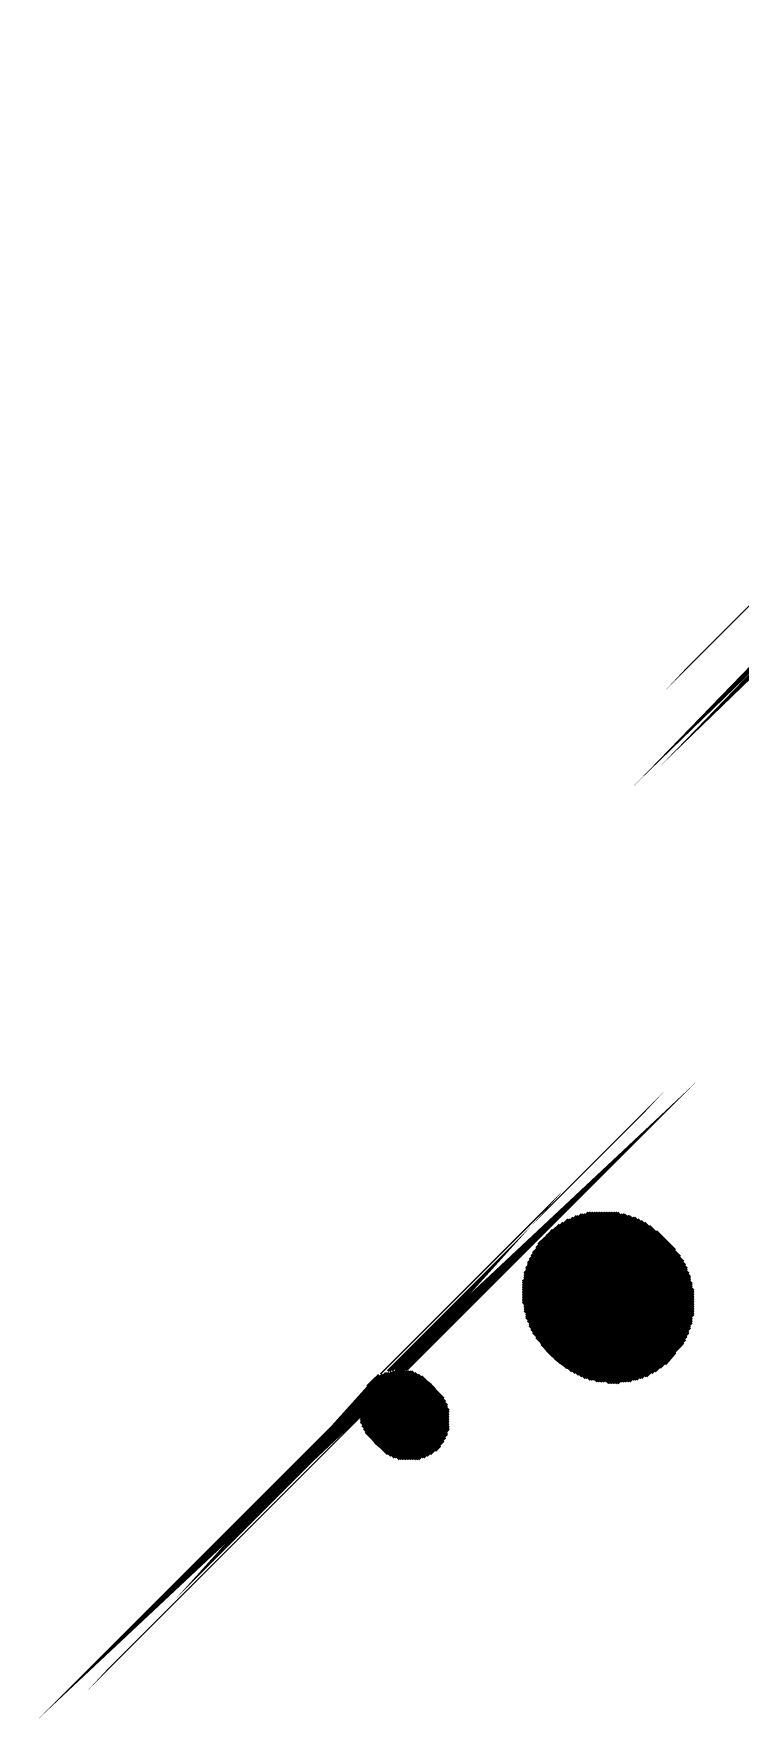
# Model space of a CAD drawing. Extents: x 489 to 720, y 1028 to 1176.
# Drawn here: x 662.943 to 663.418, y 1149.986 to 1151.123 of the extents above; entities that cross this region are included whole.
import ezdxf

# ---------------------------------------------------------------- set-up
doc = ezdxf.new("R2010")
doc.units = 0
doc.header["$MEASUREMENT"] = 0
doc.layers.add('M2802', color=7, linetype='Continuous')

msp = doc.modelspace()

# ---------------------------------------------------------------- linework, layer by layer
at = {"layer": 'M2802', "color": 92, "linetype": 'Continuous', "ltscale": 0.04545454545454546, "const_width": 0.01}
for points in [[(663.558827763033, 1150.847179750677), (663.5974641266695, 1150.885816114313), (663.558827763033, 1150.847179750677), (663.5974641266695, 1150.885816114313), (663.558827763033, 1150.847179750677), (663.5963277630331, 1150.885816114313), (663.5576913993966, 1150.848316114313), (663.5963277630331, 1150.88695247795), (663.5576913993966, 1150.848316114313), (663.5951913993966, 1150.88695247795), (663.5576913993966, 1150.84945247795), (663.5951913993966, 1150.88695247795), (663.5565550357603, 1150.84945247795), (663.5951913993966, 1150.888088841586)], [(663.6020095812148, 1150.878997932495), (663.5645095812149, 1150.841497932495), (663.6020095812148, 1150.880134296131), (663.5645095812149, 1150.842634296132), (663.6020095812148, 1150.880134296131), (663.5633732175785, 1150.842634296132), (663.6020095812148, 1150.881270659768), (663.5633732175785, 1150.842634296132), (663.6008732175784, 1150.881270659768), (663.5622368539422, 1150.843770659768), (663.6008732175784, 1150.882407023404), (663.5622368539422, 1150.843770659768), (663.6008732175784, 1150.882407023404)], [(663.5872368539422, 1150.839225205222), (663.605418672124, 1150.857407023404), (663.5872368539422, 1150.838088841586)], [(663.5701913993967, 1150.890361568859), (663.5542823084876, 1150.87445247795), (663.5690550357602, 1150.890361568859), (663.5542823084876, 1150.875588841586)], [(663.5701913993967, 1150.839225205222), (663.605418672124, 1150.87445247795), (663.5701913993967, 1150.839225205222), (663.605418672124, 1150.87445247795), (663.5690550357602, 1150.839225205222), (663.6042823084875, 1150.875588841586), (663.5690550357602, 1150.839225205222)], [(663.6065550357604, 1150.871043387041), (663.5724641266694, 1150.838088841586), (663.605418672124, 1150.872179750677), (663.5724641266694, 1150.838088841586)], [(663.183827763033, 1150.219907023404), (663.1656459448512, 1150.201725205222), (663.183827763033, 1150.218770659768)], [(663.1826913993967, 1150.218770659768), (663.1667823084877, 1150.202861568859), (663.1815550357603, 1150.218770659768), (663.1667823084877, 1150.203997932495)], [(663.1792823084876, 1150.217634296132), (663.167918672124, 1150.206270659768), (663.1781459448512, 1150.217634296132)], [(663.2747368539422, 1150.265361568859), (663.3361004903059, 1150.326725205222)], [(663.2747368539422, 1150.266497932495), (663.3361004903059, 1150.326725205222)], [(663.2747368539422, 1150.266497932495), (663.3361004903059, 1150.326725205222)], [(663.2747368539422, 1150.266497932495), (663.3349641266694, 1150.326725205222)], [(663.2747368539422, 1150.267634296132), (663.3349641266694, 1150.326725205222)], [(663.2747368539422, 1150.267634296132), (663.3349641266694, 1150.326725205222)], [(663.2747368539422, 1150.267634296132), (663.333827763033, 1150.326725205222)], [(663.2747368539422, 1150.268770659768), (663.333827763033, 1150.326725205222)], [(663.2747368539422, 1150.268770659768), (663.3326913993967, 1150.326725205222)], [(663.2747368539422, 1150.268770659768), (663.3326913993967, 1150.326725205222)], [(663.2747368539422, 1150.269907023404), (663.3326913993967, 1150.326725205222)], [(663.2747368539422, 1150.269907023404), (663.3315550357603, 1150.326725205222)], [(663.2747368539422, 1150.269907023404), (663.3315550357603, 1150.326725205222)], [(663.2747368539422, 1150.27104338704), (663.3315550357603, 1150.326725205222)], [(663.2747368539422, 1150.27104338704), (663.3304186721239, 1150.326725205222)], [(663.2747368539422, 1150.272179750677), (663.3304186721239, 1150.326725205222)], [(663.2747368539422, 1150.272179750677), (663.3292823084874, 1150.326725205222)], [(663.2747368539422, 1150.272179750677), (663.3292823084874, 1150.326725205222)], [(663.2747368539422, 1150.273316114313), (663.3292823084874, 1150.326725205222)], [(663.2747368539422, 1150.273316114313), (663.3281459448513, 1150.326725205222)], [(663.2747368539422, 1150.27445247795), (663.3281459448513, 1150.326725205222)], [(663.2747368539422, 1150.27445247795), (663.3270095812148, 1150.326725205222)], [(663.2747368539422, 1150.27445247795), (663.3270095812148, 1150.326725205222)], [(663.2747368539422, 1150.275588841586), (663.3270095812148, 1150.326725205222)], [(663.2747368539422, 1150.275588841586), (663.3258732175785, 1150.326725205222)], [(663.2747368539422, 1150.276725205222), (663.3258732175785, 1150.326725205222)], [(663.2747368539422, 1150.276725205222), (663.3247368539421, 1150.326725205222)], [(663.2747368539422, 1150.276725205222), (663.3247368539421, 1150.326725205222)], [(663.2747368539422, 1150.277861568859), (663.3247368539421, 1150.326725205222)], [(663.2747368539422, 1150.277861568859), (663.3236004903057, 1150.326725205222)], [(663.2747368539422, 1150.278997932495), (663.3236004903057, 1150.326725205222)], [(663.2747368539422, 1150.278997932495), (663.3224641266694, 1150.326725205222)], [(663.2747368539422, 1150.280134296132), (663.3224641266694, 1150.326725205222)], [(663.2758732175785, 1150.26195247795), (663.3395095812148, 1150.326725205222)], [(663.2758732175785, 1150.263088841586), (663.3395095812148, 1150.326725205222)], [(663.2758732175785, 1150.263088841586), (663.3383732175785, 1150.326725205222)], [(663.2758732175785, 1150.263088841586), (663.3383732175785, 1150.326725205222)], [(663.2758732175785, 1150.264225205222), (663.3383732175785, 1150.326725205222)], [(663.2758732175785, 1150.264225205222), (663.3372368539422, 1150.326725205222)], [(663.2758732175785, 1150.264225205222), (663.3372368539422, 1150.326725205222)], [(663.2758732175785, 1150.265361568859), (663.3372368539422, 1150.326725205222)], [(663.2758732175785, 1150.280134296132), (663.321327763033, 1150.326725205222)], [(663.2758732175785, 1150.281270659768), (663.321327763033, 1150.326725205222)], [(663.2758732175785, 1150.281270659768), (663.3201913993968, 1150.326725205222)], [(663.2758732175785, 1150.281270659768), (663.3201913993968, 1150.326725205222)], [(663.2758732175785, 1150.282407023404), (663.3190550357604, 1150.326725205222)], [(663.2758732175785, 1150.282407023404), (663.3190550357604, 1150.326725205222)], [(663.2758732175785, 1150.259679750677), (663.3429186721239, 1150.325588841586)], [(663.2758732175785, 1150.259679750677), (663.3417823084876, 1150.325588841586)], [(663.2758732175785, 1150.260816114313), (663.3417823084876, 1150.325588841586)], [(663.2758732175785, 1150.260816114313), (663.3417823084876, 1150.325588841586)], [(663.2758732175785, 1150.260816114313), (663.3406459448512, 1150.325588841586)], [(663.2758732175785, 1150.26195247795), (663.3406459448512, 1150.325588841586)], [(663.2758732175785, 1150.26195247795), (663.3406459448512, 1150.325588841586)], [(663.2758732175785, 1150.26195247795), (663.3395095812148, 1150.325588841586)], [(663.2758732175785, 1150.283543387041), (663.3190550357604, 1150.325588841586)], [(663.2758732175785, 1150.283543387041), (663.3179186721239, 1150.325588841586)], [(663.2758732175785, 1150.284679750677), (663.3179186721239, 1150.325588841586)], [(663.2758732175785, 1150.284679750677), (663.3167823084876, 1150.325588841586)], [(663.2758732175785, 1150.285816114313), (663.3167823084876, 1150.325588841586)], [(663.2770095812149, 1150.257407023404), (663.3440550357603, 1150.325588841586)], [(663.2770095812149, 1150.257407023404), (663.3440550357603, 1150.325588841586)], [(663.2770095812149, 1150.258543387041), (663.3440550357603, 1150.325588841586)], [(663.2770095812149, 1150.258543387041), (663.3429186721239, 1150.325588841586)], [(663.2770095812149, 1150.258543387041), (663.3429186721239, 1150.325588841586)], [(663.2770095812149, 1150.259679750677), (663.3429186721239, 1150.325588841586)], [(663.2770095812149, 1150.285816114313), (663.3156459448512, 1150.325588841586)], [(663.2770095812149, 1150.28695247795), (663.3145095812148, 1150.325588841586)], [(663.2770095812149, 1150.288088841586), (663.3145095812148, 1150.325588841586)], [(663.2770095812149, 1150.255134296131), (663.346327763033, 1150.32445247795)], [(663.2770095812149, 1150.256270659768), (663.346327763033, 1150.32445247795)], [(663.2770095812149, 1150.256270659768), (663.346327763033, 1150.32445247795)], [(663.2770095812149, 1150.256270659768), (663.3451913993968, 1150.32445247795)], [(663.2770095812149, 1150.256270659768), (663.3451913993968, 1150.32445247795)], [(663.2770095812149, 1150.257407023404), (663.3451913993968, 1150.32445247795)], [(663.2770095812149, 1150.288088841586), (663.3133732175785, 1150.32445247795)], [(663.2770095812149, 1150.289225205222), (663.3133732175785, 1150.32445247795)], [(663.2770095812149, 1150.289225205222), (663.3122368539421, 1150.32445247795)], [(663.2781459448512, 1150.253997932495), (663.3474641266694, 1150.32445247795)], [(663.2781459448512, 1150.253997932495), (663.3474641266694, 1150.32445247795)], [(663.2781459448512, 1150.255134296131), (663.3474641266694, 1150.32445247795)], [(663.2781459448512, 1150.255134296131), (663.346327763033, 1150.32445247795)], [(663.2781459448512, 1150.290361568859), (663.3122368539421, 1150.32445247795)], [(663.2781459448512, 1150.290361568859), (663.3111004903058, 1150.32445247795)], [(663.2781459448512, 1150.252861568859), (663.3497368539421, 1150.323316114313)], [(663.2781459448512, 1150.252861568859), (663.3486004903058, 1150.323316114313)], [(663.2781459448512, 1150.252861568859), (663.3486004903058, 1150.323316114313)], [(663.2781459448512, 1150.253997932495), (663.3486004903058, 1150.323316114313)], [(663.2781459448512, 1150.253997932495), (663.3486004903058, 1150.323316114313)], [(663.2781459448512, 1150.291497932495), (663.3099641266695, 1150.323316114313)], [(663.2781459448512, 1150.292634296132), (663.3099641266695, 1150.323316114313)], [(663.2792823084875, 1150.251725205223), (663.3508732175785, 1150.323316114313)], [(663.2792823084875, 1150.251725205223), (663.3508732175785, 1150.323316114313)], [(663.2792823084875, 1150.251725205223), (663.3497368539421, 1150.323316114313)], [(663.2792823084875, 1150.251725205223), (663.3497368539421, 1150.323316114313)], [(663.2792823084875, 1150.292634296132), (663.308827763033, 1150.323316114313)], [(663.2792823084875, 1150.293770659768), (663.308827763033, 1150.323316114313)], [(663.2792823084875, 1150.24945247795), (663.3520095812149, 1150.322179750677)], [(663.2792823084875, 1150.250588841586), (663.3520095812149, 1150.322179750677)], [(663.2792823084875, 1150.250588841586), (663.3520095812149, 1150.322179750677)], [(663.2792823084875, 1150.250588841586), (663.3508732175785, 1150.322179750677)], [(663.2792823084875, 1150.250588841586), (663.3508732175785, 1150.322179750677)], [(663.2792823084875, 1150.294907023404), (663.3076913993966, 1150.322179750677)], [(663.2792823084875, 1150.294907023404), (663.3065550357603, 1150.322179750677)], [(663.2804186721239, 1150.248316114313), (663.3531459448512, 1150.322179750677)], [(663.2804186721239, 1150.24945247795), (663.3531459448512, 1150.322179750677)], [(663.2804186721239, 1150.24945247795), (663.3520095812149, 1150.322179750677)], [(663.2804186721239, 1150.296043387041), (663.3054186721239, 1150.322179750677)], [(663.2804186721239, 1150.247179750677), (663.3542823084877, 1150.321043387041)], [(663.2804186721239, 1150.248316114313), (663.3542823084877, 1150.321043387041)], [(663.2804186721239, 1150.248316114313), (663.3531459448512, 1150.321043387041)], [(663.2804186721239, 1150.248316114313), (663.3531459448512, 1150.321043387041)], [(663.2804186721239, 1150.297179750677), (663.3054186721239, 1150.321043387041)], [(663.2815550357603, 1150.246043387041), (663.3554186721238, 1150.321043387041)], [(663.2815550357603, 1150.247179750677), (663.3554186721238, 1150.321043387041)], [(663.2815550357603, 1150.247179750677), (663.3554186721238, 1150.321043387041)], [(663.2815550357603, 1150.247179750677), (663.3542823084877, 1150.321043387041)], [(663.2815550357603, 1150.298316114313), (663.3042823084875, 1150.321043387041)], [(663.2815550357603, 1150.244907023404), (663.3565550357603, 1150.319907023404)], [(663.2815550357603, 1150.246043387041), (663.3565550357603, 1150.319907023404)], [(663.2815550357603, 1150.246043387041), (663.3565550357603, 1150.319907023404)], [(663.2815550357603, 1150.246043387041), (663.3554186721238, 1150.319907023404)], [(663.2815550357603, 1150.298316114313), (663.3031459448513, 1150.319907023404)], [(663.2815550357603, 1150.29945247795), (663.3020095812149, 1150.319907023404)], [(663.2826913993966, 1150.244907023404), (663.3576913993967, 1150.319907023404), (663.2826913993966, 1150.244907023404), (663.3565550357603, 1150.319907023404)], [(663.2838277630331, 1150.242634296131), (663.3599641266694, 1150.317634296131), (663.2838277630331, 1150.242634296131), (663.358827763033, 1150.318770659768), (663.2838277630331, 1150.242634296131), (663.358827763033, 1150.318770659768), (663.2826913993966, 1150.243770659768), (663.3576913993967, 1150.318770659768), (663.2826913993966, 1150.243770659768), (663.3576913993967, 1150.318770659768)], [(663.2826913993966, 1150.300588841586), (663.3008732175786, 1150.318770659768)], [(663.2838277630331, 1150.301725205223), (663.2997368539421, 1150.318770659768)], [(663.2849641266695, 1150.241497932495), (663.3611004903058, 1150.317634296131), (663.2849641266695, 1150.241497932495), (663.3599641266694, 1150.317634296131), (663.2838277630331, 1150.241497932495)], [(663.2838277630331, 1150.302861568859), (663.2986004903057, 1150.317634296131)], [(663.3622368539421, 1150.315361568859), (663.2861004903058, 1150.239225205222), (663.3622368539421, 1150.316497932495), (663.2861004903058, 1150.240361568859), (663.3622368539421, 1150.316497932495), (663.2849641266695, 1150.240361568859), (663.3611004903058, 1150.316497932495), (663.2849641266695, 1150.240361568859)], [(663.2849641266695, 1150.305134296131), (663.2974641266694, 1150.316497932495)], [(663.2872368539421, 1150.238088841586), (663.3645095812147, 1150.314225205222), (663.2872368539421, 1150.238088841586), (663.3633732175784, 1150.315361568859), (663.2872368539421, 1150.238088841586), (663.3633732175784, 1150.315361568859), (663.2861004903058, 1150.239225205222), (663.3633732175784, 1150.315361568859)], [(663.2872368539421, 1150.306270659768), (663.2951913993966, 1150.315361568859)], [(663.2872368539421, 1150.23695247795), (663.3645095812147, 1150.314225205222), (663.2883732175784, 1150.23695247795), (663.3656459448512, 1150.313088841586), (663.2883732175784, 1150.23695247795), (663.3656459448512, 1150.314225205222)], [(663.2895095812148, 1150.235816114313), (663.3667823084876, 1150.313088841586), (663.2895095812148, 1150.235816114313), (663.3656459448512, 1150.313088841586), (663.2883732175784, 1150.235816114313)], [(663.2895095812148, 1150.234679750677), (663.3667823084876, 1150.31195247795), (663.2895095812148, 1150.234679750677), (663.3667823084876, 1150.31195247795)], [(663.2906459448512, 1150.234679750677), (663.367918672124, 1150.31195247795)], [(663.2906459448512, 1150.310816114313), (663.2917823084875, 1150.31195247795)], [(663.2906459448512, 1150.233543387041), (663.367918672124, 1150.310816114313), (663.2906459448512, 1150.233543387041), (663.367918672124, 1150.310816114313)], [(663.292918672124, 1150.232407023404), (663.3690550357603, 1150.309679750677), (663.2917823084875, 1150.232407023404), (663.3690550357603, 1150.309679750677), (663.2917823084875, 1150.233543387041), (663.3690550357603, 1150.310816114313), (663.2917823084875, 1150.233543387041)], [(663.3701913993967, 1150.309679750677), (663.292918672124, 1150.232407023404), (663.3701913993967, 1150.308543387041), (663.292918672124, 1150.231270659768), (663.3701913993967, 1150.308543387041), (663.2940550357604, 1150.231270659768), (663.3713277630329, 1150.307407023404), (663.2940550357604, 1150.231270659768), (663.3713277630329, 1150.308543387041)], [(663.2951913993966, 1150.230134296131), (663.3713277630329, 1150.307407023404), (663.2951913993966, 1150.230134296131), (663.3724641266693, 1150.306270659768), (663.2951913993966, 1150.230134296131), (663.3713277630329, 1150.306270659768)], [(663.3736004903058, 1150.305134296131), (663.296327763033, 1150.228997932495), (663.3724641266693, 1150.305134296131), (663.296327763033, 1150.228997932495), (663.3724641266693, 1150.306270659768), (663.296327763033, 1150.228997932495)], [(663.2974641266694, 1150.227861568859), (663.3736004903058, 1150.305134296131), (663.2974641266694, 1150.228997932495)], [(663.3736004903058, 1150.303997932495), (663.2974641266694, 1150.227861568859), (663.3736004903058, 1150.303997932495), (663.2986004903057, 1150.227861568859), (663.3747368539421, 1150.302861568859), (663.2986004903057, 1150.227861568859), (663.3747368539421, 1150.303997932495)], [(663.2997368539421, 1150.226725205222), (663.3747368539421, 1150.302861568859)], [(663.3758732175785, 1150.301725205223), (663.2997368539421, 1150.226725205222), (663.3747368539421, 1150.301725205223)], [(663.3008732175786, 1150.226725205222), (663.3758732175785, 1150.301725205223)], [(663.3008732175786, 1150.225588841586), (663.3758732175785, 1150.300588841586), (663.3008732175786, 1150.225588841586), (663.3758732175785, 1150.300588841586), (663.3020095812149, 1150.225588841586), (663.3770095812149, 1150.29945247795), (663.3020095812149, 1150.225588841586), (663.3770095812149, 1150.300588841586)], [(663.3031459448513, 1150.22445247795), (663.3770095812149, 1150.298316114313), (663.3031459448513, 1150.22445247795), (663.3770095812149, 1150.29945247795)], [(663.3054186721239, 1150.223316114313), (663.3781459448512, 1150.297179750677), (663.3042823084875, 1150.22445247795), (663.3781459448512, 1150.297179750677), (663.3042823084875, 1150.22445247795), (663.3781459448512, 1150.298316114313)], [(663.3781459448512, 1150.296043387041), (663.3054186721239, 1150.223316114313), (663.3781459448512, 1150.296043387041), (663.3065550357603, 1150.223316114313), (663.3792823084876, 1150.294907023404), (663.3065550357603, 1150.223316114313), (663.3792823084876, 1150.296043387041)], [(663.3076913993966, 1150.222179750677), (663.3792823084876, 1150.294907023404), (663.3076913993966, 1150.223316114313)], [(663.308827763033, 1150.222179750677), (663.3804186721238, 1150.292634296132), (663.308827763033, 1150.222179750677), (663.3792823084876, 1150.293770659768), (663.3076913993966, 1150.222179750677), (663.3792823084876, 1150.293770659768)], [(663.3099641266695, 1150.222179750677), (663.3804186721238, 1150.292634296132)], [(663.3099641266695, 1150.22104338704), (663.3804186721238, 1150.291497932495)], [(663.3815550357602, 1150.290361568859), (663.3122368539421, 1150.22104338704), (663.3804186721238, 1150.290361568859), (663.3111004903058, 1150.22104338704), (663.3804186721238, 1150.291497932495), (663.3111004903058, 1150.22104338704)], [(663.3133732175785, 1150.22104338704), (663.3815550357602, 1150.289225205222), (663.3122368539421, 1150.22104338704), (663.3815550357602, 1150.289225205222)], [(663.3133732175785, 1150.219907023404), (663.3815550357602, 1150.288088841586)], [(663.3145095812148, 1150.219907023404), (663.3815550357602, 1150.288088841586)], [(663.3156459448512, 1150.219907023404), (663.3815550357602, 1150.28695247795), (663.3145095812148, 1150.219907023404), (663.3815550357602, 1150.28695247795)], [(663.3167823084876, 1150.219907023404), (663.3826913993967, 1150.285816114313), (663.3156459448512, 1150.219907023404), (663.3826913993967, 1150.285816114313)], [(663.3179186721239, 1150.219907023404), (663.3826913993967, 1150.284679750677), (663.3167823084876, 1150.219907023404), (663.3826913993967, 1150.284679750677)], [(663.3190550357604, 1150.218770659768), (663.3826913993967, 1150.282407023404), (663.3190550357604, 1150.218770659768), (663.3826913993967, 1150.283543387041), (663.3179186721239, 1150.218770659768), (663.3826913993967, 1150.283543387041)], [(663.3826913993967, 1150.281270659768), (663.3201913993968, 1150.218770659768), (663.3826913993967, 1150.282407023404), (663.3201913993968, 1150.218770659768)], [(663.321327763033, 1150.218770659768), (663.3838277630331, 1150.281270659768)], [(663.3224641266694, 1150.218770659768), (663.3838277630331, 1150.280134296132), (663.321327763033, 1150.218770659768), (663.3838277630331, 1150.280134296132)], [(663.3236004903057, 1150.218770659768), (663.3838277630331, 1150.278997932495), (663.3224641266694, 1150.218770659768), (663.3838277630331, 1150.278997932495)], [(663.3247368539421, 1150.218770659768), (663.3838277630331, 1150.277861568859), (663.3236004903057, 1150.218770659768), (663.3838277630331, 1150.277861568859)], [(663.3838277630331, 1150.275588841586), (663.3258732175785, 1150.217634296132), (663.3838277630331, 1150.276725205222), (663.3247368539421, 1150.218770659768), (663.3838277630331, 1150.276725205222)], [(663.3281459448513, 1150.217634296132), (663.3838277630331, 1150.27445247795), (663.3270095812148, 1150.217634296132), (663.3838277630331, 1150.275588841586), (663.3270095812148, 1150.217634296132)], [(663.3304186721239, 1150.217634296132), (663.3838277630331, 1150.272179750677), (663.3292823084874, 1150.217634296132), (663.3838277630331, 1150.273316114313), (663.3281459448513, 1150.217634296132), (663.3838277630331, 1150.273316114313)], [(663.3326913993967, 1150.217634296132), (663.3838277630331, 1150.269907023404), (663.3315550357603, 1150.217634296132), (663.3838277630331, 1150.27104338704), (663.3304186721239, 1150.217634296132), (663.3838277630331, 1150.27104338704)], [(663.3361004903059, 1150.218770659768), (663.3838277630331, 1150.266497932495), (663.3349641266694, 1150.218770659768), (663.3838277630331, 1150.267634296132), (663.333827763033, 1150.218770659768), (663.3838277630331, 1150.268770659768), (663.3326913993967, 1150.217634296132), (663.3838277630331, 1150.268770659768)], [(663.3838277630331, 1150.264225205222), (663.3372368539422, 1150.218770659768), (663.3838277630331, 1150.265361568859), (663.3361004903059, 1150.218770659768), (663.3838277630331, 1150.265361568859)], [(663.3826913993967, 1150.258543387041), (663.3429186721239, 1150.219907023404), (663.3826913993967, 1150.259679750677), (663.3417823084876, 1150.219907023404), (663.3826913993967, 1150.260816114313), (663.3406459448512, 1150.218770659768), (663.3826913993967, 1150.26195247795), (663.3395095812148, 1150.218770659768), (663.3826913993967, 1150.263088841586), (663.3383732175785, 1150.218770659768), (663.3826913993967, 1150.264225205222)], [(663.3451913993968, 1150.219907023404), (663.3815550357602, 1150.257407023404), (663.3440550357603, 1150.219907023404), (663.3815550357602, 1150.258543387041)], [(663.3451913993968, 1150.22104338704), (663.3815550357602, 1150.256270659768)], [(663.346327763033, 1150.22104338704), (663.3815550357602, 1150.255134296131)], [(663.3486004903058, 1150.22104338704), (663.3804186721238, 1150.253997932495), (663.3474641266694, 1150.22104338704), (663.3804186721238, 1150.255134296131)], [(663.3804186721238, 1150.251725205223), (663.3497368539421, 1150.222179750677), (663.3804186721238, 1150.252861568859)], [(663.3508732175785, 1150.222179750677), (663.3792823084876, 1150.251725205223)], [(663.3520095812149, 1150.222179750677), (663.3792823084876, 1150.250588841586)], [(663.3520095812149, 1150.223316114313), (663.3792823084876, 1150.24945247795)], [(663.3531459448512, 1150.223316114313), (663.3781459448512, 1150.24945247795)], [(663.3542823084877, 1150.22445247795), (663.3781459448512, 1150.248316114313)], [(663.3770095812149, 1150.246043387041), (663.3554186721238, 1150.22445247795), (663.3781459448512, 1150.247179750677)], [(663.3565550357603, 1150.225588841586), (663.3770095812149, 1150.244907023404)], [(663.3576913993967, 1150.225588841586), (663.3758732175785, 1150.243770659768)], [(663.358827763033, 1150.226725205222), (663.3747368539421, 1150.242634296131)], [(663.3611004903058, 1150.227861568859), (663.3736004903058, 1150.241497932495)], [(663.3622368539421, 1150.228997932495), (663.3724641266693, 1150.240361568859)], [(663.3645095812147, 1150.230134296131), (663.3713277630329, 1150.238088841586)], [(663.1645095812148, 1150.190361568859), (663.1951913993967, 1150.22104338704), (663.1645095812148, 1150.190361568859), (663.1951913993967, 1150.22104338704)], [(663.1645095812148, 1150.191497932495), (663.1940550357602, 1150.22104338704), (663.1645095812148, 1150.191497932495), (663.1940550357602, 1150.22104338704)], [(663.1645095812148, 1150.192634296131), (663.1929186721239, 1150.22104338704), (663.1645095812148, 1150.192634296131), (663.1929186721239, 1150.22104338704)], [(663.1645095812148, 1150.193770659768), (663.1917823084876, 1150.22104338704)], [(663.1645095812148, 1150.194907023404), (663.1906459448512, 1150.22104338704), (663.1645095812148, 1150.194907023404), (663.1906459448512, 1150.22104338704)], [(663.1645095812148, 1150.196043387041), (663.1895095812148, 1150.22104338704)], [(663.1883732175785, 1150.22104338704), (663.1645095812148, 1150.197179750677), (663.1883732175785, 1150.219907023404)], [(663.1645095812148, 1150.189225205222), (663.196327763033, 1150.219907023404)], [(663.1656459448512, 1150.184679750677), (663.2008732175785, 1150.219907023404)], [(663.1656459448512, 1150.185816114313), (663.1997368539421, 1150.219907023404)], [(663.1656459448512, 1150.185816114313), (663.1997368539421, 1150.219907023404)], [(663.1656459448512, 1150.185816114313), (663.1997368539421, 1150.219907023404)], [(663.1656459448512, 1150.18695247795), (663.1986004903058, 1150.219907023404), (663.1656459448512, 1150.18695247795), (663.1986004903058, 1150.219907023404)], [(663.1656459448512, 1150.188088841586), (663.1974641266694, 1150.219907023404), (663.1656459448512, 1150.188088841586), (663.1974641266694, 1150.219907023404)], [(663.1656459448512, 1150.189225205222), (663.196327763033, 1150.219907023404)], [(663.1656459448512, 1150.198316114313), (663.1872368539421, 1150.219907023404)], [(663.1656459448512, 1150.19945247795), (663.1861004903056, 1150.219907023404)], [(663.1656459448512, 1150.200588841586), (663.1849641266695, 1150.219907023404)], [(663.1656459448512, 1150.184679750677), (663.2008732175785, 1150.218770659768)], [(663.1667823084877, 1150.182407023404), (663.2031459448511, 1150.218770659768)], [(663.1667823084877, 1150.182407023404), (663.2031459448511, 1150.218770659768)], [(663.1667823084877, 1150.182407023404), (663.2031459448511, 1150.218770659768)], [(663.1667823084877, 1150.183543387041), (663.202009581215, 1150.218770659768)], [(663.1667823084877, 1150.183543387041), (663.202009581215, 1150.218770659768)], [(663.1667823084877, 1150.183543387041), (663.202009581215, 1150.218770659768)], [(663.1667823084877, 1150.184679750677), (663.2008732175785, 1150.218770659768)], [(663.1667823084877, 1150.184679750677), (663.2008732175785, 1150.218770659768)], [(663.1667823084877, 1150.182407023404), (663.2031459448511, 1150.217634296132)], [(663.1667823084877, 1150.205134296132), (663.1804186721239, 1150.217634296132)], [(663.167918672124, 1150.180134296131), (663.2054186721239, 1150.217634296132)], [(663.167918672124, 1150.180134296131), (663.2054186721239, 1150.217634296132)], [(663.167918672124, 1150.180134296131), (663.2054186721239, 1150.217634296132)], [(663.167918672124, 1150.181270659768), (663.2042823084876, 1150.217634296132)], [(663.167918672124, 1150.181270659768), (663.2042823084876, 1150.217634296132)], [(663.167918672124, 1150.181270659768), (663.2042823084876, 1150.217634296132)], [(663.167918672124, 1150.181270659768), (663.2042823084876, 1150.217634296132)], [(663.1690550357603, 1150.177861568859), (663.2076913993967, 1150.216497932495)], [(663.1690550357603, 1150.177861568859), (663.2076913993967, 1150.216497932495)], [(663.1690550357603, 1150.178997932495), (663.2065550357603, 1150.216497932495)], [(663.1690550357603, 1150.178997932495), (663.2065550357603, 1150.216497932495)], [(663.1690550357603, 1150.178997932495), (663.2065550357603, 1150.216497932495)], [(663.1690550357603, 1150.178997932495), (663.2065550357603, 1150.216497932495)], [(663.1690550357603, 1150.180134296131), (663.2054186721239, 1150.216497932495)], [(663.1690550357603, 1150.207407023404), (663.1781459448512, 1150.216497932495)], [(663.1701913993966, 1150.176725205222), (663.208827763033, 1150.215361568859)], [(663.1701913993966, 1150.176725205222), (663.208827763033, 1150.215361568859)], [(663.1701913993966, 1150.176725205222), (663.208827763033, 1150.215361568859)], [(663.1701913993966, 1150.176725205222), (663.208827763033, 1150.215361568859)], [(663.1701913993966, 1150.177861568859), (663.2076913993967, 1150.215361568859)], [(663.1701913993966, 1150.177861568859), (663.2076913993967, 1150.215361568859)], [(663.1701913993966, 1150.209679750677), (663.1758732175786, 1150.215361568859)], [(663.171327763033, 1150.175588841586), (663.2099641266694, 1150.214225205222)], [(663.171327763033, 1150.175588841586), (663.2099641266694, 1150.214225205222)], [(663.171327763033, 1150.175588841586), (663.2099641266694, 1150.214225205222)], [(663.171327763033, 1150.175588841586), (663.2099641266694, 1150.214225205222)], [(663.171327763033, 1150.176725205222), (663.208827763033, 1150.214225205222)], [(663.171327763033, 1150.210816114313), (663.1747368539421, 1150.214225205222)], [(663.1724641266694, 1150.17445247795), (663.2111004903057, 1150.213088841586)], [(663.1724641266694, 1150.17445247795), (663.2111004903057, 1150.213088841586)], [(663.1724641266694, 1150.17445247795), (663.2111004903057, 1150.213088841586)], [(663.1724641266694, 1150.17445247795), (663.2111004903057, 1150.213088841586)], [(663.1724641266694, 1150.175588841586), (663.2099641266694, 1150.213088841586)], [(663.1724641266694, 1150.17445247795), (663.2111004903057, 1150.21195247795)], [(663.1736004903057, 1150.173316114313), (663.212236853942, 1150.21195247795)], [(663.1736004903057, 1150.173316114313), (663.212236853942, 1150.21195247795)], [(663.1736004903057, 1150.173316114313), (663.212236853942, 1150.21195247795)], [(663.1736004903057, 1150.173316114313), (663.212236853942, 1150.21195247795)], [(663.1736004903057, 1150.173316114313), (663.212236853942, 1150.210816114313)], [(663.1747368539421, 1150.172179750677), (663.2133732175785, 1150.210816114313)], [(663.1747368539421, 1150.172179750677), (663.2133732175785, 1150.210816114313)], [(663.1747368539421, 1150.172179750677), (663.2133732175785, 1150.210816114313)], [(663.1747368539421, 1150.172179750677), (663.2133732175785, 1150.210816114313)], [(663.1758732175786, 1150.171043387041), (663.2145095812149, 1150.209679750677)], [(663.1758732175786, 1150.171043387041), (663.2145095812149, 1150.209679750677)], [(663.1758732175786, 1150.171043387041), (663.2145095812149, 1150.209679750677)], [(663.1758732175786, 1150.172179750677), (663.2133732175785, 1150.209679750677)], [(663.1758732175786, 1150.172179750677), (663.2133732175785, 1150.209679750677)], [(663.1770095812147, 1150.169907023404), (663.2156459448512, 1150.208543387041)], [(663.1770095812147, 1150.171043387041), (663.2145095812149, 1150.208543387041)], [(663.1770095812147, 1150.171043387041), (663.2145095812149, 1150.208543387041)], [(663.1770095812147, 1150.171043387041), (663.2145095812149, 1150.208543387041)], [(663.1781459448512, 1150.169907023404), (663.2156459448512, 1150.207407023404)], [(663.1781459448512, 1150.169907023404), (663.2156459448512, 1150.207407023404)], [(663.1781459448512, 1150.169907023404), (663.2156459448512, 1150.207407023404)], [(663.1781459448512, 1150.169907023404), (663.2156459448512, 1150.207407023404)], [(663.1792823084876, 1150.168770659768), (663.2167823084876, 1150.206270659768)], [(663.1792823084876, 1150.168770659768), (663.2167823084876, 1150.206270659768)], [(663.1792823084876, 1150.169907023404), (663.2156459448512, 1150.206270659768)], [(663.1792823084876, 1150.169907023404), (663.2156459448512, 1150.206270659768)], [(663.1804186721239, 1150.168770659768), (663.2167823084876, 1150.205134296132)], [(663.1804186721239, 1150.168770659768), (663.2167823084876, 1150.205134296132)], [(663.1804186721239, 1150.168770659768), (663.2167823084876, 1150.205134296132)], [(663.1804186721239, 1150.168770659768), (663.2167823084876, 1150.205134296132)], [(663.1815550357603, 1150.167634296131), (663.217918672124, 1150.203997932495)], [(663.1815550357603, 1150.168770659768), (663.2167823084876, 1150.203997932495)], [(663.1815550357603, 1150.168770659768), (663.2167823084876, 1150.203997932495)], [(663.1826913993967, 1150.167634296131), (663.217918672124, 1150.202861568859)], [(663.1826913993967, 1150.167634296131), (663.217918672124, 1150.202861568859)], [(663.1826913993967, 1150.167634296131), (663.217918672124, 1150.202861568859)], [(663.1826913993967, 1150.167634296131), (663.217918672124, 1150.202861568859)], [(663.183827763033, 1150.167634296131), (663.217918672124, 1150.201725205222)], [(663.183827763033, 1150.167634296131), (663.217918672124, 1150.201725205222)], [(663.183827763033, 1150.167634296131), (663.217918672124, 1150.201725205222)], [(663.1849641266695, 1150.166497932495), (663.2190550357602, 1150.200588841586)], [(663.1849641266695, 1150.167634296131), (663.217918672124, 1150.200588841586)], [(663.1849641266695, 1150.167634296131), (663.217918672124, 1150.200588841586)], [(663.1849641266695, 1150.166497932495), (663.2190550357602, 1150.19945247795)], [(663.1861004903056, 1150.166497932495), (663.2190550357602, 1150.19945247795)], [(663.1861004903056, 1150.166497932495), (663.2190550357602, 1150.19945247795)], [(663.1861004903056, 1150.166497932495), (663.2190550357602, 1150.19945247795)], [(663.1872368539421, 1150.166497932495), (663.2190550357602, 1150.198316114313)], [(663.1872368539421, 1150.166497932495), (663.2190550357602, 1150.198316114313)], [(663.1872368539421, 1150.166497932495), (663.2190550357602, 1150.198316114313)], [(663.1883732175785, 1150.166497932495), (663.2190550357602, 1150.197179750677)], [(663.1883732175785, 1150.166497932495), (663.2190550357602, 1150.197179750677)], [(663.1883732175785, 1150.166497932495), (663.2190550357602, 1150.197179750677)], [(663.1895095812148, 1150.166497932495), (663.2190550357602, 1150.196043387041)], [(663.1895095812148, 1150.166497932495), (663.2190550357602, 1150.196043387041)], [(663.1895095812148, 1150.166497932495), (663.2190550357602, 1150.194907023404)], [(663.1906459448512, 1150.166497932495), (663.2190550357602, 1150.194907023404)], [(663.1906459448512, 1150.166497932495), (663.2190550357602, 1150.194907023404)], [(663.1917823084876, 1150.166497932495), (663.2190550357602, 1150.193770659768)], [(663.1917823084876, 1150.166497932495), (663.2190550357602, 1150.193770659768)], [(663.1917823084876, 1150.166497932495), (663.2190550357602, 1150.193770659768)], [(663.1929186721239, 1150.166497932495), (663.2190550357602, 1150.192634296131)], [(663.1929186721239, 1150.166497932495), (663.2190550357602, 1150.192634296131)], [(663.1940550357602, 1150.166497932495), (663.2190550357602, 1150.191497932495)], [(663.1940550357602, 1150.166497932495), (663.2190550357602, 1150.191497932495)], [(663.1940550357602, 1150.166497932495), (663.2190550357602, 1150.191497932495)], [(663.1951913993967, 1150.166497932495), (663.2190550357602, 1150.190361568859)], [(663.1951913993967, 1150.166497932495), (663.2190550357602, 1150.190361568859)], [(663.196327763033, 1150.166497932495), (663.2190550357602, 1150.189225205222)], [(663.196327763033, 1150.166497932495), (663.2190550357602, 1150.189225205222)], [(663.1974641266694, 1150.166497932495), (663.2190550357602, 1150.188088841586)], [(663.1974641266694, 1150.166497932495), (663.2190550357602, 1150.188088841586)], [(663.1986004903058, 1150.166497932495), (663.2190550357602, 1150.18695247795)], [(663.1986004903058, 1150.166497932495), (663.2190550357602, 1150.18695247795)], [(663.1997368539421, 1150.167634296131), (663.217918672124, 1150.185816114313)], [(663.1997368539421, 1150.167634296131), (663.217918672124, 1150.185816114313)], [(663.2008732175785, 1150.167634296131), (663.217918672124, 1150.184679750677)], [(663.2008732175785, 1150.167634296131), (663.217918672124, 1150.184679750677)], [(663.202009581215, 1150.167634296131), (663.217918672124, 1150.183543387041)], [(663.2031459448511, 1150.168770659768), (663.2167823084876, 1150.182407023404)], [(663.2031459448511, 1150.168770659768), (663.2167823084876, 1150.182407023404)], [(663.2042823084876, 1150.168770659768), (663.2167823084876, 1150.181270659768)], [(663.2054186721239, 1150.169907023404), (663.2156459448512, 1150.180134296131)], [(663.2065550357603, 1150.169907023404), (663.2156459448512, 1150.178997932495)], [(663.2076913993967, 1150.171043387041), (663.2145095812149, 1150.177861568859)], [(663.2099641266694, 1150.172179750677), (663.2133732175785, 1150.175588841586)]]:
    msp.add_lwpolyline(points, dxfattribs=at)
at = {"layer": 'M2802', "color": 92, "linetype": 'Continuous', "ltscale": 0.04545454545454546}
for centre, radius, start, end in [((663.3292823084874, 1150.272179750677), 0.05454545454545456, 30.00369999999999, 209.9982), ((663.3292823084874, 1150.272179750677), 0.05454545454545456, 209.9982, 389.9982), ((663.1917823084876, 1150.193770659768), 0.02727272727272728, 30.00369999999999, 209.9982), ((663.1917823084876, 1150.193770659768), 0.02727272727272728, 209.9982, 389.9982)]:
    msp.add_arc(centre, radius, start, end, dxfattribs=at)

doc.saveas('drawing.dxf')
